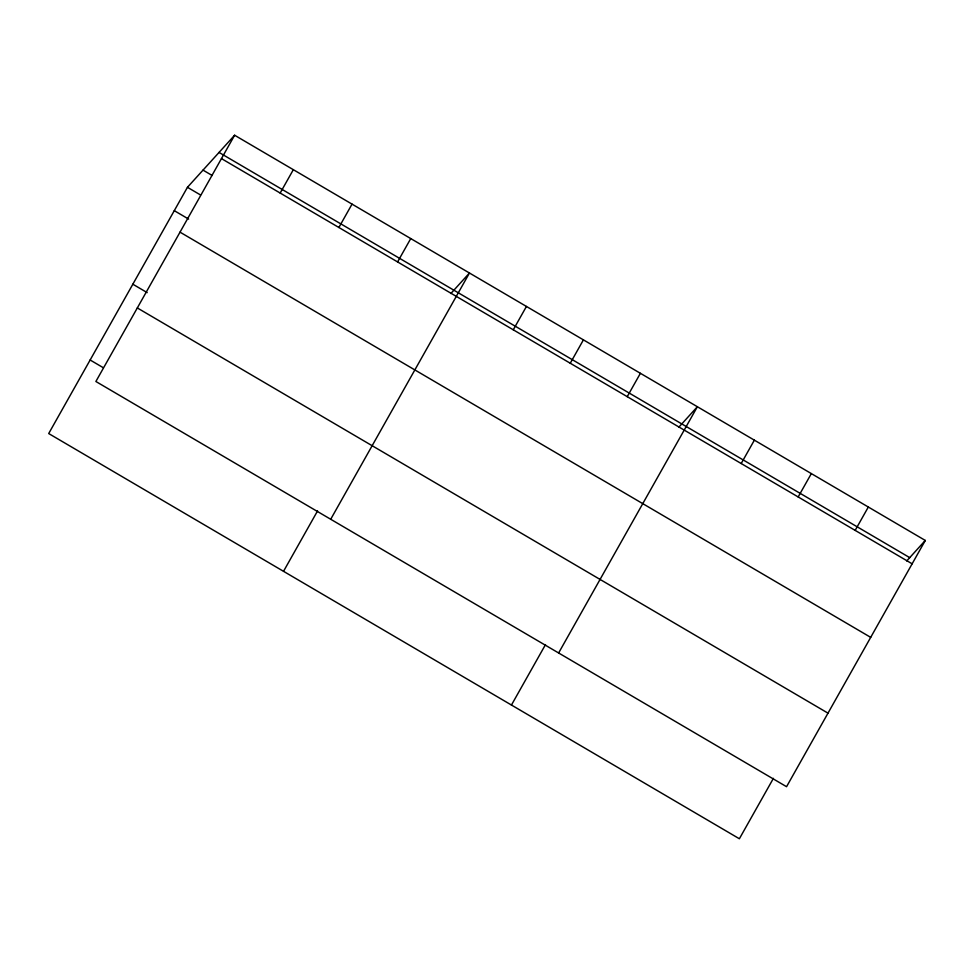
<?xml version="1.0" encoding="UTF-8"?>
<svg xmlns="http://www.w3.org/2000/svg" width="974" height="974" viewBox="0 0 974 974"><rect width="100%" height="100%" fill="white"/><g stroke="black" fill="none" stroke-linecap="round" stroke-linejoin="round"><path stroke-width="1.46" d="M234.624 135.24L95.878 381.491L786.554 786.7L925.3 540.448L234.624 135.24L187.446 187.3L48.7 433.552L739.376 838.76L773.417 778.336M280.171 193.047L293.332 169.683M338.879 227.49L352.04 204.126M397.587 261.933L410.748 238.569M283.531 571.312L317.573 510.9M330.71 519.252L469.456 273.012L450.877 293.515M513.274 329.809L526.435 306.445M570.253 363.241L583.414 339.877M627.232 396.674L640.393 373.31M511.447 705.042L545.489 644.618M558.626 652.97L697.372 406.73L678.805 427.233M741.19 463.527L754.363 440.163M798.169 496.959L811.342 473.595M855.16 530.392L868.321 507.028M906.721 560.951L925.3 540.448M219.053 152.431L909.728 557.639M221.463 158.604L912.139 563.812M203.018 170.121L212.149 175.478M187.446 187.3L200.498 194.958M174.285 210.664L188.639 219.089M180.02 232.153L870.695 637.361M132.841 284.213L147.196 292.638M137.322 307.942L827.997 713.151M90.144 360.003L103.183 367.648"/></g></svg>
